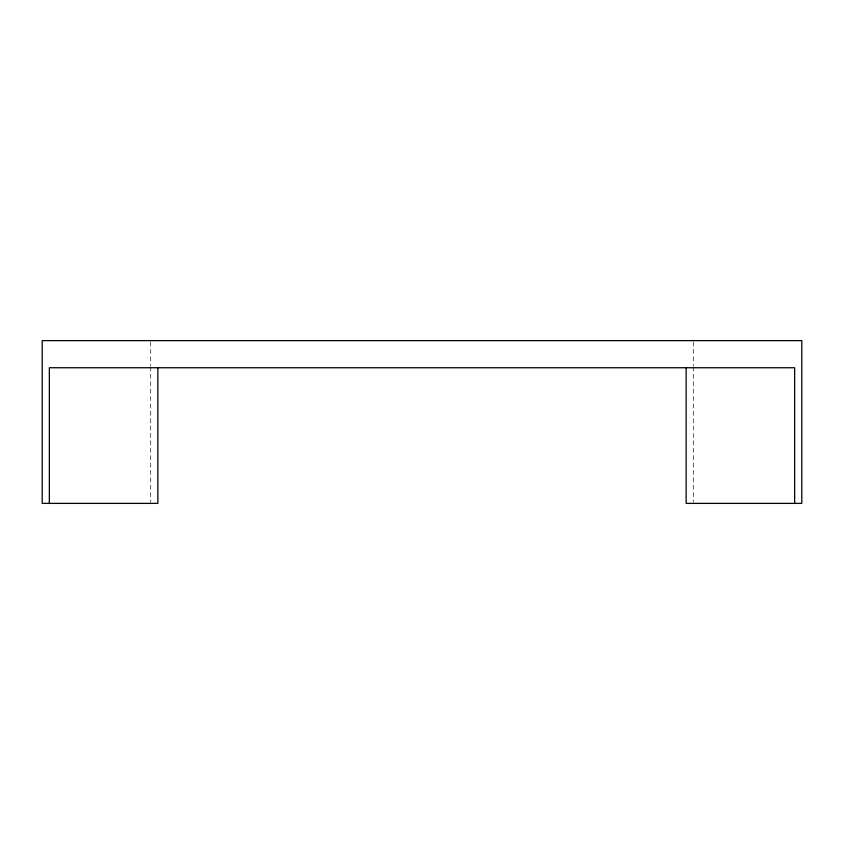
<?xml version="1.0" encoding="UTF-8"?>
<svg xmlns="http://www.w3.org/2000/svg" width="844" height="844" viewBox="0 0 844 844"><rect width="100%" height="100%" fill="white"/><g stroke="black" fill="none" stroke-linecap="round" stroke-linejoin="round"><path stroke-width="0.63" stroke-dasharray="4.22 3.17" d="M693.283 341.925L693.283 365.558M693.283 366.866L693.283 502.074M150.717 341.925L150.717 365.558M150.717 366.866L150.717 502.074"/><path stroke-width="1.27" d="M794.658 503.383L794.658 367.741L49.342 367.741L49.342 503.383M686.14 367.741L686.14 503.383L801.8 503.383L801.8 340.617L42.2 340.617L42.2 503.383L157.86 503.383L157.86 367.741"/></g></svg>
